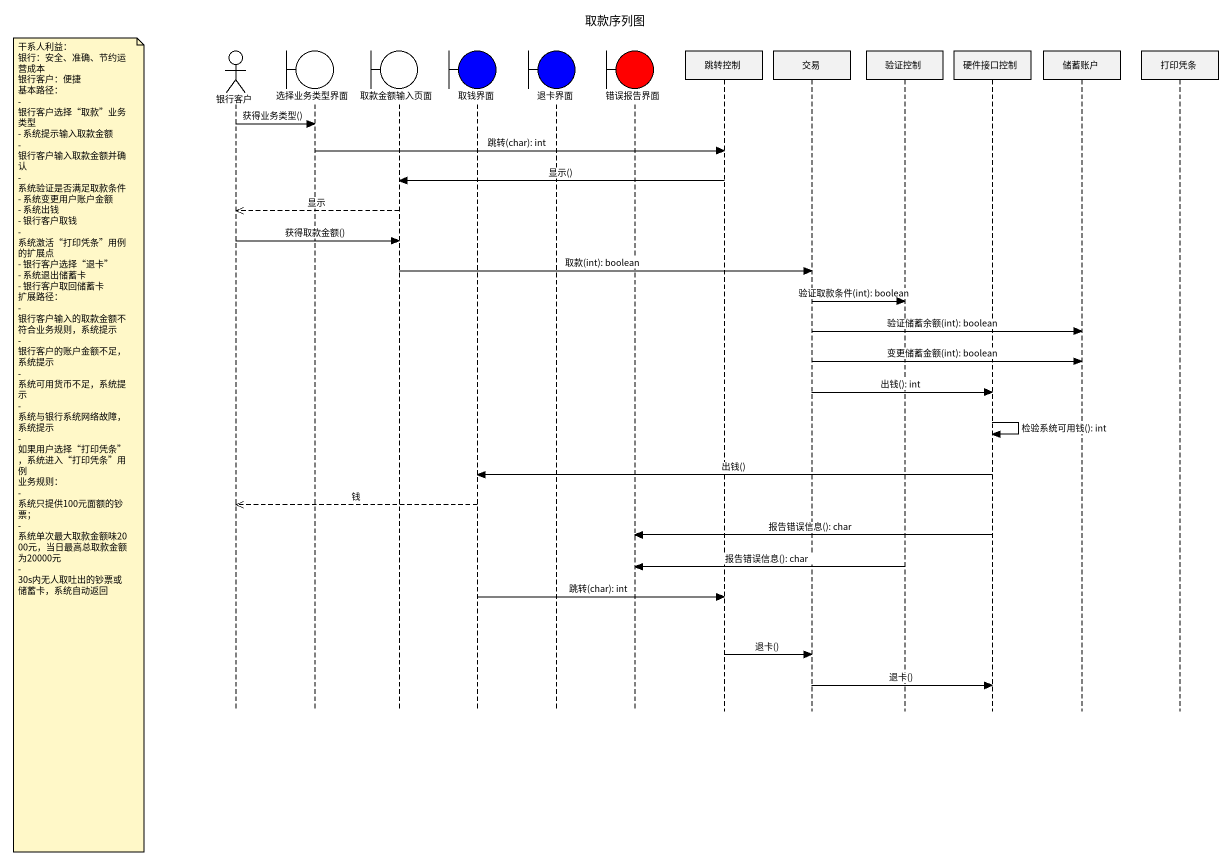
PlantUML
@startuml
title 取款序列图
hide footbox
actor 银行客户
boundary 选择业务类型界面
boundary 取款金额输入页面
boundary 取钱界面 #0000FF
boundary 退卡界面 #0000FF
boundary 错误报告界面 #FF0000
participant 跳转控制
participant 交易
participant 验证控制
participant 硬件接口控制
participant 储蓄账户
participant 打印凭条

银行客户 -> 选择业务类型界面 : 获得业务类型()
选择业务类型界面 -> 跳转控制 : 跳转(char): int
跳转控制 -> 取款金额输入页面 : 显示()
取款金额输入页面 -->> 银行客户 : 显示
银行客户 -> 取款金额输入页面 : 获得取款金额()
取款金额输入页面 -> 交易 : 取款(int): boolean
交易 -> 验证控制 : 验证取款条件(int): boolean
交易 -> 储蓄账户 : 验证储蓄余额(int): boolean
交易 -> 储蓄账户 : 变更储蓄金额(int): boolean
交易 -> 硬件接口控制 : 出钱(): int
硬件接口控制 -> 硬件接口控制 : 检验系统可用钱(): int
note left of 银行客户
  干系人利益：
  银行：安全、准确、节约运营成本
  银行客户：便捷
  基本路径：
  - 银行客户选择“取款”业务类型
  - 系统提示输入取款金额
  - 银行客户输入取款金额并确认
  - 系统验证是否满足取款条件
  - 系统变更用户账户金额
  - 系统出钱
  - 银行客户取钱
  - 系统激活“打印凭条”用例的扩展点
  - 银行客户选择“退卡”
  - 系统退出储蓄卡
  - 银行客户取回储蓄卡
  扩展路径：
  - 银行客户输入的取款金额不符合业务规则，系统提示
  - 银行客户的账户金额不足，系统提示
  - 系统可用货币不足，系统提示
  - 系统与银行系统网络故障，系统提示
  - 如果用户选择“打印凭条”，系统进入“打印凭条”用例
  业务规则：
  - 系统只提供100元面额的钞票；
  - 系统单次最大取款金额味2000元，当日最高总取款金额为20000元
  - 30s内无人取吐出的钞票或储蓄卡，系统自动返回
end note
硬件接口控制 -> 取钱界面 : 出钱()
取钱界面 -->> 银行客户 : 钱
硬件接口控制 -> 错误报告界面 : 报告错误信息(): char
验证控制 -> 错误报告界面 : 报告错误信息(): char
取钱界面 -> 跳转控制 : 跳转(char): int
跳转控制 -> 交易 : 退卡()
交易 -> 硬件接口控制 : 退卡()
@enduml
